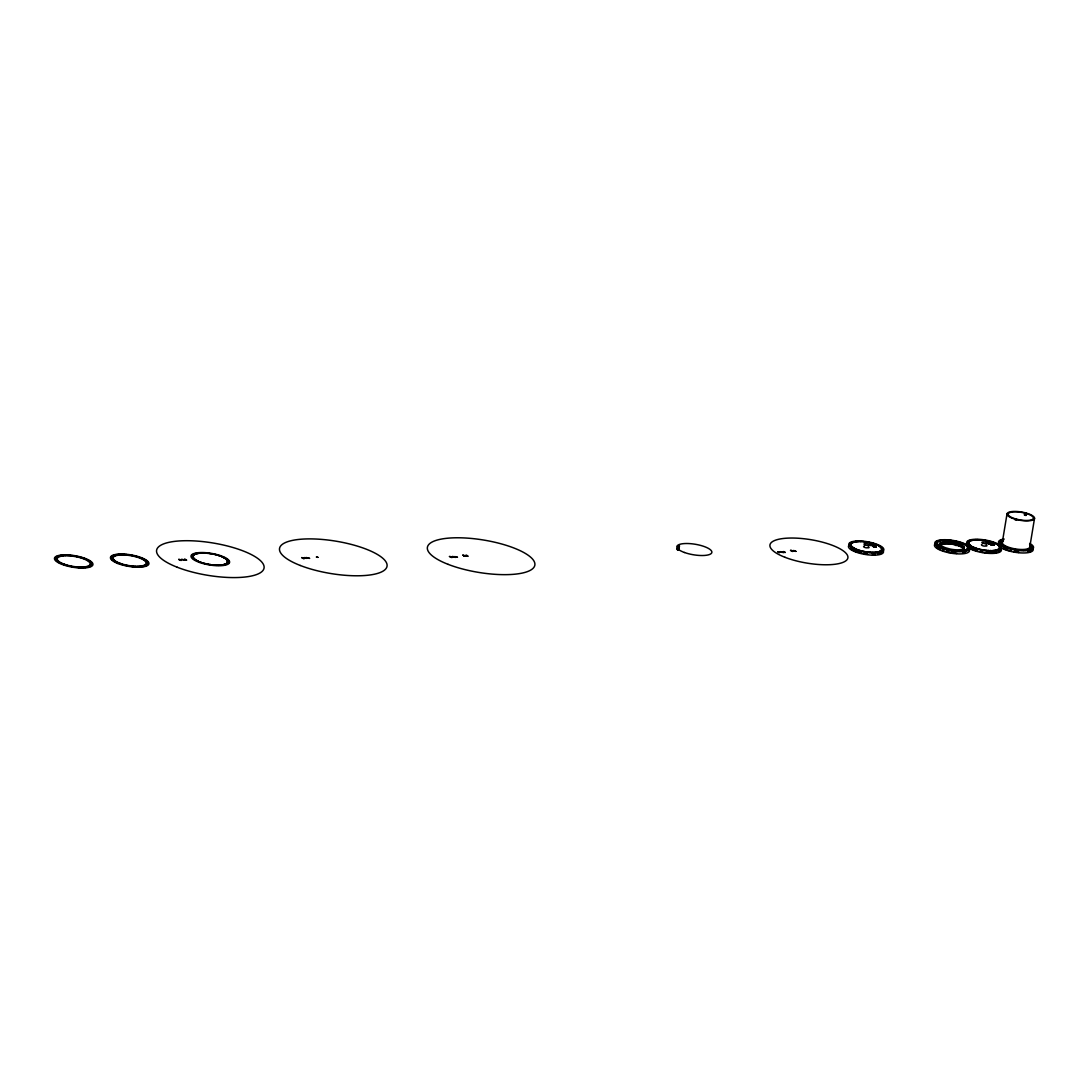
<?xml version="1.0" encoding="UTF-8"?>
<svg xmlns="http://www.w3.org/2000/svg" width="1089" height="1089" viewBox="0 0 1089 1089"><rect width="100%" height="100%" fill="white"/><g stroke="black" fill="none" stroke-linecap="round" stroke-linejoin="round"><path stroke-width="1.5" d="M998.967 545.031L997.565 544.922L999.185 544.922M992.692 544.827L993.794 544.895M874.072 546.624L872.983 546.215L874.072 546.76M990.963 544.963L991.929 544.881M869.607 544.881L870.519 545.181M869.948 545.181L871.132 545.371L870.247 545.181M870.438 544.296L871.704 544.623M870.724 545.453L871.118 544.868L871.091 545.589M871.431 544.854L872.48 544.908M872.058 545.535L872.806 545.643M872.275 545.616L872.371 544.854L872.357 545.63M872.97 545.072L874.453 545.616M873.024 545.603L874.59 545.398M873.405 546.869L873.555 546.188M873.623 546.95L873.8 546.242M873.746 546.964L874.44 546.215M874.031 546.977L874.263 546.161L874.263 546.964M874.889 546.596L875.719 546.229L875.134 546.692M875.488 546.95L875.651 546.719M875.896 546.841L875.161 546.256M876.209 546.937L874.957 546.147M876.264 546.937L875.515 546.732M963.044 547.74A12.728 3.825 9.4 0 0 957.435 545.249L955.992 545.48L955.883 542.73L954.699 542.458A12.142 3.648 9.4 0 0 941.223 542.662A12.142 3.648 9.4 0 0 945.797 547.835L949.962 548.992A12.142 3.648 9.4 0 0 963.438 548.788A12.142 3.648 9.4 0 0 958.865 543.602L955.883 542.73M955.992 545.48L956.36 543.288M963.888 549.278A12.142 3.648 9.4 0 0 958.497 545.793L957.435 545.453C959.899 542.649 954.536 542.24 957.694 543.37M945.524 542.526A12.728 3.825 9.4 0 1 956.156 543.751L955.979 544.84A12.728 3.825 9.4 0 0 944.054 543.71M987.492 543.438L988.431 543.22M989.384 542.172C989.683 542.254 986.933 543.357 988.662 542.867M988.499 543.71L989.125 543.248M988.404 543.18L987.437 543.37M988.73 543.942L988.989 543.629M989.098 543.465L990.228 543.112L990.228 543.901M990.051 543.86L990.228 543.112M990.432 543.928L989.942 543.275M990.827 543.343L992.46 543.874M990.99 543.316L991.358 543.901M991.14 543.901L990.936 543.098M991.262 545.14L991.289 544.432M991.494 545.208L991.412 544.446M991.657 544.5L991.616 545.235L992.31 544.759M992.025 545.249L992.31 544.554M993.767 545.113L992.678 544.568M994.08 545.208L993.25 544.908L994.162 544.976M1002.261 542.676L1006.998 514.035M1015.275 518.827L1016.745 519.235A12.782 3.839 9.4 0 0 1032.467 519.385A12.782 3.839 9.4 0 0 1026.274 513.477L1024.803 513.069A12.782 3.839 9.4 0 0 1009.081 512.919A12.782 3.839 9.4 0 0 1015.275 518.827L1016.364 518.813L1016.187 519.916L1015.125 519.929M1016.541 520.324L1016.364 518.813M1024.504 515.043L1024.831 513.082L1024.504 515.043L1025.92 515.437L1026.246 513.464L1025.185 513.491M1029.813 546.896L1034.55 518.269M185.184 560.222L181.427 559.406L186.695 560.168L185.239 560.045M306.703 558.412L307.316 557.759L305.873 557.582L309.671 558.358L304.403 557.595L305.56 558.004M453.691 556.778L452.207 556.533L455.964 557.35L453.078 557.16L455.12 556.642M782.964 551.892C777.886 553.28 786.476 550.952 783.059 551.742M859.738 552.722L858.758 552.314M1009.435 550.517L1008.21 550.462M987.968 552.668L988.785 552.668M996.136 552.708L994.87 552.681M1030.344 551.66L1029.105 551.578M864.094 553.729L865.047 553.743M936.336 547.236L937.098 547.672M985.341 552.695L984.333 552.654M991.725 552.668L992.991 553.062L992.242 552.668M941.073 542.962L940.433 542.989M938.568 548.298L937.643 548.312M1003.255 548.325L1004.603 548.72M942.747 550.49L943.986 550.857L943.088 550.49M991.14 544.554L991.916 544.922M873.337 554.846L872.371 554.832M856.199 551.619L855.505 551.592M1005.909 549.428L1005.201 549.401M778.581 552.096C775.273 550.612 781.902 553.757 778.608 552.3M980.114 551.565L981.407 551.96L980.617 551.565M875.066 554.846L874.236 554.832M864.339 546.106L863.985 546.188A2.791 0.844 9.4 0 0 866.245 547.821L868.668 547.781A2.791 0.844 9.4 0 0 868.341 546.705M975.608 550.517L974.369 550.149L975.159 550.04M946.368 551.565L947.607 551.946L946.709 551.565M878.224 553.825L879.572 554.178L878.238 554.097M305.587 558.126L306.676 558.235M1029.636 544.337L1030.888 544.691L1029.609 544.65M853.844 550.49L854.933 550.857L854.021 550.49M1024.654 514.171L1026.069 514.553M956.523 544.173L957.626 544.146A12.728 3.825 9.4 0 1 960.267 545.072M939.344 549.06L938.174 548.652L939.222 548.638M781.167 552.069L780.01 551.66L782.637 552.041M781.194 552.191L783.767 552.545L782.61 552.137M989.003 543.37L987.805 543.452L988.935 543.806M971.892 548.761L972.014 549.237M1018.828 552.504L1017.766 552.191L1018.76 552.082M1003.486 540.171L1002.438 539.776L1003.459 539.736M853.177 550.326L852.183 549.918L853.231 549.904M949.036 552.518L948.07 552.109L949.132 552.109M956.727 553.103L956.591 553.539M678.515 548.325L679.168 548.08M982.795 552.436L981.924 552.055L982.904 552M851.135 548.488L850.291 548.543L851.108 548.938M1003.922 548.312L1004.616 548.597M955.529 544.922L954.345 544.636A12.142 3.648 9.4 0 0 940.379 545.208M988.349 542.281L989.615 542.621M956.469 542.758L957.748 543.084M870.479 544.024L871.745 544.35M1030.766 550.721L1031.664 550.49M998.205 551.647L999.348 551.551M879.395 553.784L880.633 553.743M968.87 548.094L967.617 548.135L968.87 548.094A17.751 5.336 9.4 0 0 990.119 553.43A17.751 5.336 9.4 0 0 1001.104 549.074M1014.921 551.592L1013.832 551.715M950.234 552.722L951.527 552.722M991.276 543.112L992.433 543.615M994.352 552.668L993.168 552.708M965.262 552.668L964.078 552.708M455.352 556.629L457.489 557.241L453.718 556.574M851.203 549.401L852.524 549.373M940.733 549.401L939.453 549.414M987.233 552.654L985.94 552.654M971.388 548.298L970.081 548.312M1025.008 514.58L1025.92 515.437M1029.663 543.438A17.751 5.336 9.4 0 1 1027.349 550.612A17.751 5.336 9.4 0 1 1002.874 546.379A17.751 5.336 9.4 0 1 1004.167 539.028M1029.718 546.351A13.939 4.193 9.4 0 1 1015.887 549.006A13.939 4.193 9.4 0 1 1002.384 542.159M1002.738 541.696A13.939 4.193 9.4 0 1 1003.282 541.274M1032.93 548.611A17.751 5.336 9.4 0 1 1022.966 552.981A17.751 5.336 9.4 0 1 1002.043 548.325M998.409 545.33A17.751 5.336 9.4 0 1 999.049 542.758M986.198 544.976A2.791 0.844 9.4 0 1 986.525 546.052L984.102 546.093A2.791 0.844 9.4 0 1 981.856 544.459M966.324 545.085A17.751 5.336 9.4 0 1 967.223 543.22M939.834 545.085A12.728 3.825 9.4 0 1 942.897 543.86M968.706 548.802A17.751 5.336 9.4 0 1 952.889 553.443A17.751 5.336 9.4 0 1 934.784 544.255M939.576 544.881A12.728 3.825 9.4 0 1 944.245 542.621M961.396 545.589A12.728 3.825 9.4 0 1 962.39 546.106M963.888 547.195A12.728 3.825 9.4 0 1 964.35 547.726M939.167 544.377A14.007 4.206 9.4 0 1 941.985 543.465M943.265 543.288A14.007 4.206 9.4 0 1 949.526 543.343M954.699 544.146A14.007 4.206 9.4 0 1 956.387 544.527M957.993 544.976A14.007 4.206 9.4 0 1 959.504 545.466M960.893 545.997A14.007 4.206 9.4 0 1 962.145 546.555M939.344 543.275A14.007 4.206 9.4 0 1 940.106 542.907M883.233 550.816A17.751 5.336 9.4 0 1 865.782 554.546A17.751 5.336 9.4 0 1 848.78 545.521M79.81 557.241L81.28 557.527L79.851 557.187M135.798 556.425L137.268 556.697L135.839 556.37M216.425 554.968L217.909 555.254L216.425 554.968M677.385 548.502L678.855 548.788L677.385 548.502M677.739 546.324L679.223 546.596L677.739 546.324M849.733 543.792L851.217 544.078L849.788 543.738M881.464 549.904L882.934 550.176L881.464 549.904M935.723 542.526L937.207 542.812L935.723 542.526M967.454 548.638L968.938 548.924L967.508 548.584M967.604 542.063L969.074 542.349L967.604 542.063M999.321 548.162L1000.805 548.448L999.321 548.162M999.43 541.587L1000.914 541.873L999.484 541.546M1031.16 547.699L1032.644 547.985L1031.215 547.644M55.308 557.881L56.778 558.167L55.308 557.881M111.296 557.064L112.766 557.35L111.337 557.01M191.95 555.608L193.434 555.894L192.004 555.553M75.1 567.056L76.57 567.342L75.1 567.056M131.088 566.239L132.559 566.525L131.088 566.239M211.729 564.769L213.199 565.055L211.729 564.769M89.543 561.747L91.013 562.033L89.543 561.747M145.531 560.93L147.001 561.216L145.531 560.93M226.144 559.474L227.615 559.76L226.199 559.419M677.344 549.727L678.815 550.027L677.344 549.727M677.698 547.549L679.182 547.835L677.753 547.495M849.692 545.017L851.162 545.303L849.842 544.936M881.505 548.665L882.975 548.951L881.654 548.584M935.682 543.751L937.166 544.051L935.682 543.751M967.549 543.288L969.033 543.574L967.549 543.288M967.495 547.399L968.979 547.685L967.549 547.359M999.389 542.826L1000.873 543.112L999.389 542.826M999.362 546.937L1000.845 547.223L999.362 546.937M1031.201 546.46L1032.685 546.76L1031.201 546.46M62.4 555.267L63.87 555.567L62.454 555.227M118.388 554.451L119.858 554.737L118.442 554.396M199.042 552.994L200.526 553.294L199.096 552.953M61.76 563.871L63.23 564.17L61.814 563.83M117.748 563.054L119.218 563.34L117.803 562.999M198.402 561.584L199.872 561.883L198.457 561.543M850.645 546.365L852.129 546.651L850.645 546.365M880.552 547.318L882.022 547.617L880.552 547.318M936.649 545.099L938.119 545.398L936.649 545.099M966.542 546.052L968.012 546.351L966.542 546.052M968.516 544.636L969.986 544.922L968.516 544.636M998.409 545.589L999.879 545.875L998.463 545.535M1000.355 544.16L1001.826 544.459L1000.41 544.119M1030.248 545.113L1031.719 545.412L1030.248 545.113M89.23 565.981L90.7 566.266L89.23 565.981M145.218 565.15L146.688 565.45L145.218 565.15M225.831 563.694L227.302 563.979L225.831 563.694M75.903 556.302L77.373 556.602L75.958 556.248M131.892 555.485L133.362 555.771L131.892 555.485M212.532 554.029L214.002 554.328L212.586 553.974M852.551 547.74L854.021 548.039L852.551 547.74M878.66 545.943L880.13 546.242L878.714 545.888M938.541 546.474L940.011 546.773L938.541 546.474M964.65 544.677L966.12 544.976L964.65 544.677M970.408 545.997L971.878 546.297L970.462 545.957M996.517 544.214L997.987 544.514L996.517 544.214M1002.248 545.535L1003.718 545.834L1002.302 545.48M55.212 559.12L56.682 559.419L55.212 559.12M111.201 558.289L112.671 558.589L111.364 558.208M191.868 556.833L193.338 557.132L191.923 556.792M79.061 567.355L80.518 567.655L79.116 567.315M135.05 566.539L136.506 566.838L135.104 566.484M215.676 565.068L217.147 565.368L215.731 565.014M855.26 549.047L856.73 549.36L855.26 549.047M875.937 544.623L877.407 544.922L875.937 544.623M941.264 547.794L942.734 548.094L941.318 547.74M961.927 543.357L963.397 543.656L961.927 543.357M972.763 549.509L974.233 549.809L972.831 549.455M973.13 547.318L974.601 547.617L973.13 547.318M993.808 542.894L995.264 543.193L993.808 542.894M1004.97 546.855L1006.427 547.154L1005.024 546.801M87.624 560.345L89.094 560.658L87.692 560.304M143.612 559.528L145.082 559.828L143.666 559.474M224.239 558.072L225.695 558.371L224.239 558.072M59.432 555.662L60.889 555.975L59.432 555.662M115.42 554.846L116.877 555.145L115.42 554.846M196.074 553.389L197.545 553.702L196.074 553.389M178.691 559.447L180.161 559.692L178.691 559.447M179.848 560.127L181.319 560.427L179.916 560.073M184.449 559.365L185.92 559.664L184.504 559.31M301.667 557.636L303.137 557.949L301.735 557.595M302.824 558.317L304.294 558.63L302.892 558.276M449.485 556.52L450.955 556.765L449.485 556.52M450.642 557.2L452.126 557.445L450.642 557.2M462.757 555.213L464.227 555.526L462.811 555.172M463.71 555.948L465.18 556.193L463.71 555.948M465.888 555.363L467.344 555.676L465.942 555.322M466.664 555.962L468.134 556.275L466.732 555.921M783.808 552.177L785.278 552.422L783.808 552.177M790.546 550.394L792.03 550.653L790.546 550.394M791.499 551.129L792.969 551.429L791.567 551.075M793.677 550.544L795.936 551.402L793.677 550.544M858.636 550.231L860.106 550.476L858.636 550.231M872.575 543.438L874.045 543.683L872.575 543.438M944.626 548.965L946.096 549.278L944.694 548.924M958.565 542.172L960.049 542.417L958.565 542.172M976.139 550.68L977.595 550.993L976.193 550.639M976.493 548.502L977.963 548.802L976.561 548.448M990.432 541.709L991.916 541.954L990.432 541.709M1008.332 548.026L1009.802 548.271L1008.332 548.026M65.19 565.055L66.674 565.3L65.19 565.055M121.178 564.225L122.662 564.483L121.178 564.225M201.833 562.768L203.316 563.013L201.833 562.768M90.469 564.96L91.925 565.273L90.523 564.919M146.457 564.143L147.913 564.442L146.511 564.088M227.07 562.673L228.54 562.931L227.07 562.673M71.847 555.621L73.331 555.88L71.847 555.621M127.835 554.805L129.319 555.05L127.835 554.805M208.475 553.348L209.959 553.607L208.475 553.348M862.434 551.197L863.917 551.442L862.434 551.197M868.777 542.472L870.234 542.785L868.831 542.417M948.437 549.931L949.894 550.244L948.492 549.877M954.767 541.206L956.237 541.464L954.767 541.206M980.304 549.455L981.774 549.714L980.304 549.455M986.634 540.743L988.118 540.988L986.634 540.743M1012.144 548.992L1013.614 549.251L1012.144 548.992M56.043 560.454L57.526 560.712L56.043 560.454M112.031 559.637L113.515 559.896L112.031 559.637M192.699 558.181L194.169 558.439L192.699 558.181M82.696 567.342L84.166 567.6L82.764 567.287M138.684 566.511L140.154 566.77L138.752 566.471M219.311 565.041L220.781 565.3L219.311 565.041M864.775 541.778L866.245 542.036L864.775 541.778M866.436 551.878L867.919 552.137L866.504 551.837M866.082 554.07L867.552 554.328L866.15 554.015M950.765 540.512L952.235 540.77L950.765 540.512M952.439 550.626L953.91 550.871L952.439 550.626M952.072 552.804L953.542 553.062L952.072 552.804M982.632 540.049L984.116 540.307L982.7 539.994M984.306 550.149L985.776 550.408L984.374 550.108M1016.146 549.686L1017.616 549.945L1016.2 549.632M1015.778 551.864L1017.249 552.123L1015.846 551.824M84.956 558.997L86.426 559.256L84.956 558.997M140.944 558.181L142.414 558.439L140.944 558.181M221.557 556.724L223.041 556.983L221.625 556.67M57.159 556.356L58.629 556.615L57.159 556.356M113.147 555.54L114.617 555.798L113.215 555.485M193.815 554.083L195.285 554.342L193.869 554.042M860.827 541.396L862.297 541.655L860.895 541.356M870.397 552.259L871.867 552.518L870.397 552.259M946.817 540.13L948.288 540.403L946.817 540.13M956.387 550.993L957.857 551.252L956.455 550.939M978.684 539.668L980.154 539.926L978.684 539.668M988.254 550.517L989.724 550.789L988.322 550.476M1020.094 550.054L1021.564 550.313L1020.094 550.054M69.043 566.035L70.513 566.294L69.043 566.035M125.031 565.218L126.501 565.477L125.031 565.218M205.671 563.748L207.141 564.007L205.739 563.707M90.795 563.762L92.266 564.02L90.863 563.707M146.784 562.931L148.254 563.204L146.852 562.89M227.397 561.475L228.867 561.733L227.397 561.475M857.179 541.369L858.649 541.628L857.179 541.369M874.045 552.286L875.515 552.559L874.045 552.286M943.169 540.103L944.639 540.362L943.237 540.049M960.035 551.02L961.505 551.293L960.035 551.02M975.036 539.627L976.506 539.899L975.036 539.627M991.902 550.558L993.386 550.816L991.902 550.558M1023.742 550.081L1025.212 550.353L1023.742 550.081M67.858 555.24L69.328 555.499L67.926 555.186M123.847 554.41L125.317 554.682L123.915 554.369M204.487 552.967L205.957 553.226L204.487 552.967M57.758 561.842L59.228 562.115L57.758 561.842M113.746 561.026L115.216 561.298L113.814 560.971M194.414 559.569L195.884 559.828L194.414 559.569M854.062 541.669L855.532 541.941L854.062 541.669M877.162 551.973L878.632 552.246L877.23 551.932M940.052 540.403L941.522 540.675L940.12 540.362M963.166 550.707L964.636 550.98L963.166 550.707M962.799 552.899L964.269 553.171L962.799 552.899M971.919 539.94L973.389 540.212L971.987 539.899M995.033 550.244L996.503 550.517L995.033 550.244M1026.873 549.782L1028.343 550.04L1026.941 549.727M85.84 567.001L87.311 567.274L85.84 567.001M141.829 566.185L143.285 566.457L141.829 566.185M222.442 564.715L223.912 564.987L222.442 564.715M81.661 557.772L83.118 558.044L81.729 557.718M137.636 556.942L139.106 557.214L137.718 556.901M218.276 555.485L219.733 555.758L218.276 555.485M55.716 557.309L57.172 557.582L55.716 557.309M111.704 556.479L113.161 556.751L111.704 556.479M192.358 555.022L193.828 555.308L192.44 554.982M851.666 542.308L853.136 542.581L851.666 542.308M879.558 551.333L881.028 551.619L879.558 551.333M937.656 541.042L939.126 541.315L937.656 541.042M965.562 550.081L967.018 550.353L965.63 550.027M969.523 540.566L970.993 540.852L969.605 540.525M997.429 549.605L998.899 549.877L997.497 549.564M1001.363 540.103L1002.833 540.375L1001.444 540.062M1029.268 549.142L1030.725 549.414L1029.336 549.101M73.086 566.77L74.556 567.042L73.154 566.729M129.074 565.953L130.544 566.226L129.142 565.899M209.714 564.483L211.184 564.755L209.714 564.483M90.196 562.414L91.667 562.7L90.196 562.414M146.185 561.597L147.655 561.87L146.185 561.597M226.798 560.141L228.268 560.413L226.88 560.086M678.161 545.739L679.631 546.025L678.229 545.698M850.155 543.22L851.612 543.493L850.155 543.22M881.083 550.421L882.539 550.694L881.083 550.421M936.145 541.954L937.615 542.24L936.213 541.914M968.012 541.492L969.482 541.764L968.094 541.437M967.073 549.155L968.543 549.441L967.073 549.155M999.852 541.015L1001.322 541.301L999.852 541.015M998.94 548.693L1000.41 548.965L998.94 548.693M1030.779 548.216L1032.249 548.502L1030.861 548.175M64.128 555.159L65.585 555.444L64.128 555.159M120.117 554.342L121.573 554.614L120.185 554.301M200.771 552.885L202.227 553.171L200.839 552.844M60.276 563.204L61.733 563.489L60.276 563.204M116.251 562.373L117.721 562.659L116.251 562.373M196.918 560.917L198.375 561.203L196.918 560.917M677.617 546.882L679.087 547.168L677.617 546.882M677.249 549.074L678.719 549.36L677.249 549.074M849.611 544.364L851.067 544.65L849.611 544.364M881.627 549.278L883.097 549.564L881.627 549.278M935.601 543.098L937.071 543.384L935.601 543.098M967.468 542.621L968.938 542.907L967.549 542.581M999.307 542.159L1000.777 542.445L999.389 542.118M999.498 547.549L1000.954 547.821L999.566 547.495M1031.324 547.073L1032.794 547.359L1031.324 547.073M88.304 566.375L89.761 566.661L88.304 566.375M144.293 565.545L145.749 565.831L144.293 565.545M224.906 564.075L226.376 564.361L224.987 564.034M77.904 556.71L79.374 557.01L77.986 556.67M133.893 555.894L135.363 556.18L133.974 555.853M214.533 554.437L215.99 554.723L214.601 554.396M850.073 545.657L851.53 545.943L850.141 545.616M881.164 547.971L882.635 548.257L881.246 547.93M936.064 544.391L937.52 544.677L936.064 544.391M967.93 543.928L969.401 544.214L967.93 543.928M967.168 546.705L968.625 547.005L967.236 546.664M999.77 543.452L1001.227 543.738L999.852 543.411M999.035 546.242L1000.492 546.528L999.035 546.242M1030.875 545.78L1032.331 546.065L1030.875 545.78M55.158 558.453L56.628 558.739L55.158 558.453M111.146 557.636L112.616 557.922L111.146 557.636M191.814 556.18L193.284 556.465L191.814 556.18M77.128 567.219L78.585 567.519L77.128 567.219M133.117 566.403L134.573 566.688L133.117 566.403M213.743 564.932L215.214 565.218L213.743 564.932M851.503 547.018L852.973 547.318L851.503 547.018M879.735 546.596L881.192 546.896L879.735 546.596M937.506 545.766L938.963 546.052L937.588 545.712M965.725 545.344L967.182 545.63L965.807 545.29M969.373 545.29L970.83 545.589L969.373 545.29M1001.213 544.827L1002.67 545.113L1001.213 544.827M88.713 561.026L90.169 561.311L88.713 561.026M144.701 560.195L146.157 560.495L144.701 560.195M225.314 558.739L226.771 559.038L225.314 558.739M60.861 555.404L62.318 555.703L60.943 555.363M116.85 554.587L118.306 554.873L116.931 554.546M197.504 553.13L198.96 553.43L197.504 553.13M63.434 564.456L64.891 564.755L63.516 564.415M119.422 563.639L120.879 563.925L119.504 563.598M200.077 562.169L201.533 562.469L200.158 562.128M853.83 548.38L855.287 548.679L853.912 548.339M877.407 545.249L878.864 545.535L877.489 545.194M939.834 547.114L941.291 547.413L939.834 547.114M963.411 543.983L964.868 544.282L963.493 543.942M971.701 546.651L973.158 546.95L971.701 546.651M995.278 543.506L996.734 543.806L995.278 543.506M1003.541 546.174L1004.997 546.474L1003.622 546.134M89.979 565.477L91.435 565.776L90.06 565.422M145.967 564.647L147.423 564.946L146.049 564.606M226.58 563.19L228.037 563.476L226.662 563.136M73.902 555.907L75.359 556.207L73.902 555.907M129.89 555.077L131.347 555.376L129.89 555.077M210.531 553.634L211.987 553.933L210.531 553.634M856.907 549.632L858.363 549.945L856.989 549.591M856.539 551.824L857.996 552.123L856.621 551.783M874.344 543.983L875.801 544.282L874.44 543.942M942.897 548.38L944.354 548.679L942.897 548.38M960.348 542.717L961.805 543.016L960.348 542.717M974.764 547.903L976.22 548.203L974.846 547.862M992.215 542.254L993.672 542.553L992.215 542.254M1006.604 547.44L1008.06 547.74L1006.685 547.399M1006.236 549.618L1007.693 549.931L1006.331 549.577M55.539 559.746L56.996 560.059L55.539 559.746M111.527 558.929L112.984 559.229L111.527 558.929M192.195 557.473L193.651 557.772L192.277 557.432M80.954 567.355L82.41 567.668L81.035 567.315M136.942 566.539L138.398 566.838L136.942 566.539M217.569 565.068L219.025 565.382L217.65 565.028M860.514 550.721L861.971 551.02L860.514 550.721M860.16 552.899L861.603 553.212L860.16 552.899M870.737 542.894L872.194 543.207L870.737 542.894M946.518 549.455L947.961 549.754L946.6 549.414M956.727 541.641L958.184 541.941L956.823 541.601M978.385 548.979L979.828 549.292L978.466 548.938M988.608 541.165L990.051 541.478L988.689 541.124M1010.224 548.516L1011.667 548.829L1010.224 548.516M1009.857 550.707L1011.313 551.007L1009.939 550.666M86.399 559.637L87.855 559.95L86.494 559.596M142.387 558.82L143.843 559.12L142.468 558.78M223.014 557.364L224.457 557.663L223.014 557.364M58.221 555.948L59.677 556.261L58.221 555.948M114.209 555.131L115.652 555.444L114.209 555.131M194.877 553.675L196.319 553.988L194.877 553.675M866.803 542.063L868.26 542.376L866.803 542.063M864.448 551.551L865.905 551.864L864.448 551.551M952.807 540.797L954.25 541.11L952.889 540.757M950.452 550.285L951.895 550.598L950.534 550.244M984.674 540.335L986.117 540.634L984.755 540.294M982.319 549.822L983.762 550.122L982.319 549.822M1014.158 549.346L1015.601 549.659L1014.158 549.346M67.11 565.545L68.553 565.858L67.11 565.545M123.098 564.728L124.541 565.041L123.098 564.728M203.738 563.258L205.195 563.571L203.738 563.258M90.768 564.347L92.211 564.66L90.768 564.347M146.756 563.53L148.199 563.843L146.756 563.53M227.37 562.074L228.813 562.387L227.37 562.074M862.801 541.519L864.244 541.832L862.896 541.478M868.464 552.082L869.907 552.395L868.464 552.082M948.791 540.253L950.248 540.566L948.791 540.253M954.454 550.816L955.911 551.143L954.454 550.816M954.1 553.008L955.543 553.321L954.1 553.008M980.672 539.79L982.115 540.103L980.672 539.79M986.335 550.353L987.777 550.666L986.416 550.313M1018.161 549.891L1019.617 550.204L1018.161 549.891M69.859 555.363L71.302 555.676L69.941 555.322M125.848 554.546L127.29 554.859L125.929 554.505M206.488 553.089L207.931 553.403L206.583 553.049M56.832 561.121L58.275 561.448L56.832 561.121M112.82 560.304L114.263 560.617L112.82 560.304M193.474 558.848L194.917 559.161L193.474 558.848M316.463 557.037L317.906 557.35L316.463 557.037M84.37 567.178L85.813 567.505L84.452 567.138M140.358 566.362L141.801 566.675L140.44 566.321M220.985 564.892L222.415 565.218L221.067 564.851M858.976 541.315L860.419 541.628L858.976 541.315M872.303 552.286L873.746 552.613L872.303 552.286M944.966 540.049L946.409 540.375L945.061 540.008M958.293 551.02L959.736 551.347L958.388 550.993M976.833 539.586L978.276 539.899L976.928 539.545M990.16 550.558L991.603 550.871L990.16 550.558M989.806 552.736L991.249 553.062L989.806 552.736M1021.999 550.095L1023.442 550.408L1021.999 550.095M83.404 558.344L84.833 558.657L83.404 558.344M139.392 557.514L140.821 557.84L139.392 557.514M220.019 556.057L221.448 556.384L220.019 556.057M56.356 556.778L57.799 557.105L56.356 556.778M112.344 555.948L113.787 556.275L112.344 555.948M193.012 554.505L194.441 554.818L193.012 554.505M855.559 541.451L857.002 541.778L855.559 541.451M875.719 552.15L877.149 552.477L875.801 552.109M941.563 540.185L942.992 540.512L941.563 540.185M961.71 550.884L963.152 551.211L961.71 550.884M973.43 539.722L974.873 540.049L973.525 539.681M993.576 550.421L995.019 550.735L993.576 550.421M1025.416 549.945L1026.845 550.272L1025.416 549.945M71.071 566.416L72.514 566.743L71.166 566.375M127.059 565.586L128.502 565.912L127.154 565.545M207.713 564.129L209.142 564.442L207.795 564.088M90.646 563.081L92.075 563.394L90.727 563.04M146.62 562.251L148.063 562.577L146.716 562.21M227.247 560.794L228.676 561.121L227.247 560.794M852.796 541.927L854.225 542.254L852.878 541.886M878.496 551.674L879.926 552L878.592 551.633M938.786 540.661L940.215 540.988L938.786 540.661M970.653 540.198L972.082 540.525L970.653 540.198M964.486 550.408L965.929 550.735L964.486 550.408M996.353 549.945L997.796 550.272L996.449 549.904M1028.193 549.469L1029.636 549.795L1028.288 549.428M1027.839 551.66L1029.268 551.987L1027.934 551.619M65.98 555.131L67.409 555.458L66.075 555.091M121.968 554.315L123.397 554.641L121.968 554.315M202.608 552.858L204.051 553.185L202.704 552.817M58.956 562.509L60.385 562.836L58.956 562.509M114.944 561.679L116.373 562.019L115.039 561.652M195.598 560.222L197.041 560.549L195.693 560.182M850.822 542.703L852.251 543.03L850.822 542.703M880.47 550.884L881.899 551.225L880.47 550.884M936.812 541.437L938.242 541.778L936.908 541.41M968.679 540.974L970.122 541.301L968.788 540.934M966.46 549.618L967.89 549.959L966.556 549.591M1000.519 540.512L1001.948 540.838L1000.519 540.512M998.327 549.155L999.756 549.482L998.327 549.155M1030.167 548.693L1031.596 549.019L1030.167 548.693M87.188 566.702L88.617 567.029L87.188 566.702M143.176 565.872L144.606 566.212L143.176 565.872M223.803 564.401L225.232 564.742L223.803 564.401M870.165 544.446L870.165 544.446M1012.334 518.241A13.939 4.193 9.4 0 0 1034.427 518.772A13.939 4.193 9.4 0 0 1015.574 511.435A13.939 4.193 9.4 0 0 1012.334 518.241M974.342 548.243A17.751 5.336 9.4 0 0 1001.689 548.284A17.751 5.336 9.4 0 0 976.574 539.246A17.751 5.336 9.4 0 0 974.342 548.243M982.591 543.071A2.791 0.844 9.4 0 0 987.233 543.438A2.791 0.844 9.4 0 0 983.966 541.873A2.791 0.844 9.4 0 0 982.591 543.071M942.475 548.706A17.751 5.336 9.4 0 0 969.823 548.747A17.751 5.336 9.4 0 0 944.708 539.708A17.751 5.336 9.4 0 0 942.475 548.706M856.471 549.972A17.751 5.336 9.4 0 0 883.819 550.013A17.751 5.336 9.4 0 0 858.704 540.974A17.751 5.336 9.4 0 0 856.471 549.972M864.72 544.799A2.791 0.844 9.4 0 0 869.376 545.167A2.791 0.844 9.4 0 0 866.109 543.602A2.791 0.844 9.4 0 0 864.72 544.799M784.978 557.296A39.49 11.87 9.4 0 0 847.569 558.848A39.49 11.87 9.4 0 0 794.208 538.061A39.49 11.87 9.4 0 0 784.978 557.296M448.11 564.347A54.464 16.376 9.4 0 0 534.413 566.484A54.464 16.376 9.4 0 0 460.838 537.816A54.464 16.376 9.4 0 0 448.11 564.347M300.292 565.477A54.464 16.376 9.4 0 0 386.595 567.614A54.464 16.376 9.4 0 0 313.019 538.932A54.464 16.376 9.4 0 0 300.292 565.477M177.316 567.274A54.464 16.376 9.4 0 0 263.62 569.411A54.464 16.376 9.4 0 0 190.044 540.743A54.464 16.376 9.4 0 0 177.316 567.274M199.382 562.4A19.534 5.867 9.4 0 0 229.561 562.509A19.534 5.867 9.4 0 0 202.05 552.531A19.534 5.867 9.4 0 0 199.382 562.4M117.871 563.517A19.507 5.867 9.4 0 0 148.771 564.279A19.507 5.867 9.4 0 0 122.431 554.015A19.507 5.867 9.4 0 0 117.871 563.517M120.321 563.394A16.716 5.023 9.4 0 0 146.144 563.489A16.716 5.023 9.4 0 0 122.608 554.941A16.716 5.023 9.4 0 0 120.321 563.394M64.333 564.211A16.716 5.023 9.4 0 0 90.156 564.306A16.716 5.023 9.4 0 0 66.62 555.771A16.716 5.023 9.4 0 0 64.333 564.211M61.882 564.347A19.507 5.867 9.4 0 0 92.783 565.109A19.507 5.867 9.4 0 0 66.443 554.846A19.507 5.867 9.4 0 0 61.882 564.347M684.491 552.504A17.751 5.336 9.4 0 0 711.838 552.545A17.751 5.336 9.4 0 0 686.71 543.506A17.751 5.336 9.4 0 0 684.491 552.504"/></g></svg>
